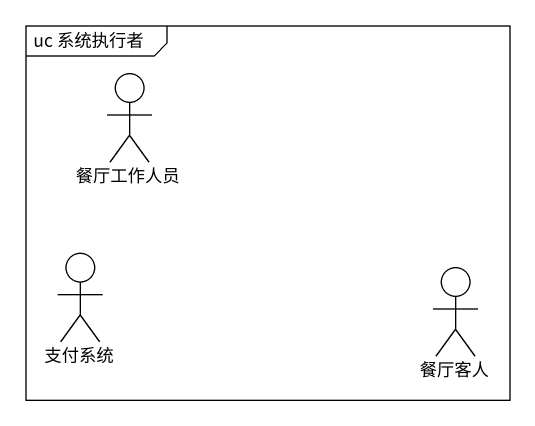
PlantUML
@startuml
mainframe uc 系统执行者
actor 餐厅工作人员
actor 支付系统
actor 餐厅客人
@enduml
